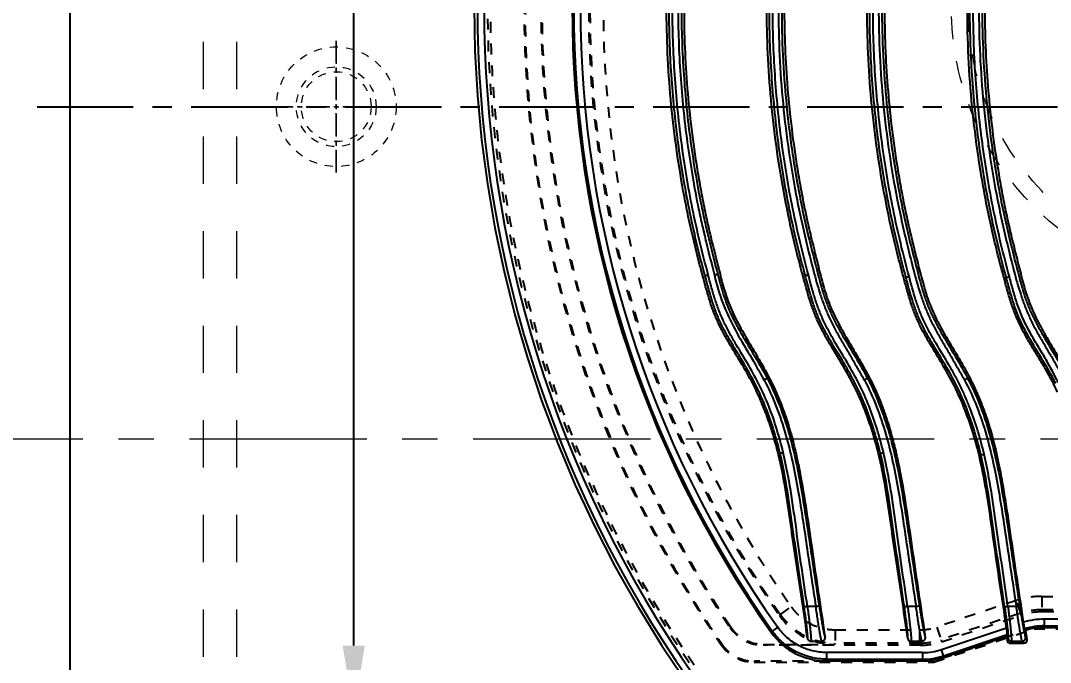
# Model space of a CAD drawing. Header units: millimetres. Extents: x 547 to 3706, y -10485 to 2068.
# Drawn here: x 1240.7 to 1395.6, y -932.4 to -835.9 of the extents above; entities that cross this region are included whole.
import ezdxf
from ezdxf.enums import TextEntityAlignment as Align

# ---------------------------------------------------------------- set-up
doc = ezdxf.new("R2010")
doc.units = ezdxf.units.MM
doc.header["$LTSCALE"] = 16.335
doc.header["$PDMODE"] = 3
doc.header["$PDSIZE"] = 0.3125
doc.linetypes.add('CENTER', pattern=[0.6, 0.375, -0.075, 0.075, -0.075])
doc.linetypes.add('HIDDEN', pattern=[0.2, 0.1, -0.1])
doc.layers.get('0').update_dxf_attribs({"linetype": 'CONTINUOUS'})
doc.layers.get('Defpoints').update_dxf_attribs({"linetype": 'CONTINUOUS'})
doc.layers.add('DEFAULT_2', color=8, linetype='HIDDEN')
for name, color, linetype, lineweight in [('moldbase', 7, 'CONTINUOUS', 20), ('screw', 33, 'CONTINUOUS', 13), ('sp', 193, 'CONTINUOUS', 9)]:
    doc.layers.add(name, color=color, linetype=linetype, lineweight=lineweight)
doc.styles.get("Standard").update_dxf_attribs({"font": 'txt', "width": 0.8})
doc.styles.add('TXT', font='txt.shx', dxfattribs={"bigfont": 'gbcbig.shx'})
doc.dimstyles.new('11', dxfattribs={"dimtxt": 10, "dimasz": 10, "dimexe": 0, "dimexo": 0, "dimgap": 0, "dimtad": 0, "dimzin": 0, "dimdsep": 46, "dimtxsty": 'Standard', "dimcen": 0, "dimclrd": 4, "dimclre": 4, "dimclrt": 6, "dimazin": 0, "dimtfac": 1, "dimtofl": 0, "dimtmove": 0, "dimatfit": 3, "dimfxl": 0, "dimtolj": 1, "dimtzin": 0, "dimarcsym": 0})

# ---------------------------------------------------------------- blocks, each defined once
blk = doc.blocks.new('*D507')
at = {"color": 4, "lineweight": -2}
for p, q in [((1362.53, -727.83), (1290.82, -727.83)), ((1290.82, -737.83), (1290.82, -780.79)), ((1290.82, -929.88), (1290.82, -816.79)), ((1357.77, -939.88), (1290.82, -939.88))]:
    blk.add_line(p, q, dxfattribs=at)
at = {"color": 4}
for points in [[(1289.15, -737.83), (1292.49, -737.83), (1290.82, -727.83)], [(1289.15, -929.88), (1292.49, -929.88), (1290.82, -939.88)]]:
    blk.add_solid(points, dxfattribs=at)
at = {"layer": 'Defpoints', "color": 0}
for p in [(1362.53, -727.83), (1290.82, -939.88), (1357.77, -939.88)]:
    blk.add_point(p, dxfattribs=at)
at = {"color": 6, "insert": (1290.82, -798.79), "char_height": 10, "attachment_point": 5, "rotation": 90}
blk.add_mtext('\\A1;212.06', dxfattribs=at)
blk = doc.blocks.new('115')
at = {"layer": 'moldbase', "color": 1, "linetype": 'CENTER', "ltscale": 0.55978}
for p, q in [((1288.19, 141.24), (1288.19, 161.04)), ((1288.19, 141.24), (1288.19, 161.04)), ((1288.19, 161.04), (1288.19, 141.24)), ((1278.29, 151.14), (1298.09, 151.14)), ((1298.09, 151.14), (1278.29, 151.14)), ((1298.09, 151.14), (1278.29, 151.14))]:
    blk.add_line(p, q, dxfattribs=at)
at = {"layer": 'moldbase', "color": 8, "linetype": 'HIDDEN', "ltscale": 0.746373}
for radius in [9, 9, 9, 6, 6, 6, 5.25, 5.25, 5.25]:
    blk.add_circle((1288.19, 151.14), radius, dxfattribs=at)
blk = doc.blocks.new('sp_80_th', base_point=(1583.19, -1098.86))
at = {"layer": 'sp', "color": 1, "linetype": 'CENTER', "ltscale": 2.643404}
for p, q in [((1583.19, -1145.61), (1583.19, -1052.11)), ((1536.44, -1098.86), (1629.94, -1098.86))]:
    blk.add_line(p, q, dxfattribs=at)
at = {"layer": 'sp', "linetype": 'HIDDEN', "ltscale": 2.073258}
for radius in [42.5, 40]:
    blk.add_circle((1583.19, -1098.86), radius, dxfattribs=at)
at = {"layer": 'sp', "color": 6, "style": 'TXT'}
blk.add_text('SP%%c80', height=10, dxfattribs=at).set_placement((1583.19, -1114.86), align=Align.MIDDLE)
blk = doc.blocks.new('screw_m14_g')
at = {"layer": 'screw', "color": 1, "linetype": 'CENTER', "ltscale": 0.435384}
for p, q in [((0, -7.7), (0, 7.7)), ((-7.7, 0), (7.7, 0))]:
    blk.add_line(p, q, dxfattribs=at)
at = {"layer": 'screw', "linetype": 'HIDDEN', "ltscale": 0.435384}
blk.add_circle((0, 0), 6, dxfattribs=at)
at = {"layer": 'screw', "color": 92, "linetype": 'HIDDEN', "ltscale": 0.435384}
blk.add_arc((0, 0), 7, 270, 180, dxfattribs=at)
at = {"layer": 'screw', "color": 6, "style": 'TXT'}
blk.add_text('M14', height=2.8, dxfattribs=at).set_placement((-2.38, -3.5))
blk = doc.blocks.new('11')
at = {"layer": 'screw'}
blk.add_blockref('screw_m14_g', (1583.19, -1098.86), dxfattribs=at)
at = {"layer": 'sp'}
blk.add_blockref('sp_80_th', (1583.19, -1098.86), dxfattribs=at)

msp = doc.modelspace()

# ---------------------------------------------------------------- linework, layer by layer
msp.add_line((1248.194, -968.857), (1248.194, -728.857))
at = {"color": 1, "linetype": 'CENTER', "ltscale": 2.363514}
msp.add_line((1243.194, -848.857), (1883.194, -848.857), dxfattribs=at)
at = {"color": 7, "linetype": 'Continuous'}
for p, q in [((1349.523, -887.523), (1349.253, -887.684)), ((1364.729, -887.744), (1364.459, -887.904)), ((1379.804, -887.744), (1379.534, -887.903)), ((1360.308, -924.001), (1359.048, -924.001)), ((1375.383, -924.001), (1374.123, -924.001)), ((1390.458, -924.001), (1389.198, -924.001)), ((1394.688, -926.917), (1394.688, -925.914)), ((1399.72, -925.914), (1394.688, -925.914)), ((1354.58, -927.126), (1353.761, -927.706)), ((1379.218, -930.475), (1388.994, -927.216)), ((1391.663, -927.383), (1391.519, -926.42)), ((1391.881, -927.559), (1391.696, -927.374)), ((1394.711, -927.152), (1394.688, -926.917)), ((1394.688, -926.917), (1399.695, -926.917)), ((1394.711, -927.152), (1399.578, -927.152)), ((1353.644, -927.947), (1353.761, -927.706)), ((1379.535, -931.427), (1389.112, -928.235)), ((1388.997, -928.521), (1379.573, -931.662)), ((1389.137, -928.174), (1388.997, -928.521)), ((1388.997, -928.521), (1389.084, -929.11)), ((1389.084, -929.11), (1389.231, -928.804)), ((1389.137, -928.174), (1389.231, -928.804)), ((1391.853, -928.657), (1392.09, -928.962)), ((1359.577, -929.234), (1361.207, -929.234)), ((1374.652, -929.234), (1376.282, -929.234)), ((1379.535, -931.427), (1379.218, -930.475)), ((1389.727, -929.234), (1389.58, -929.538)), ((1389.58, -929.538), (1391.594, -929.538)), ((1389.727, -929.234), (1391.357, -929.234)), ((1391.594, -929.538), (1391.357, -929.234)), ((1361.952, -931.942), (1361.831, -932.177)), ((1361.831, -932.177), (1376.399, -932.177)), ((1361.952, -931.942), (1361.952, -930.939)), ((1376.361, -930.939), (1361.952, -930.939)), ((1361.952, -931.942), (1376.361, -931.942)), ((1376.361, -930.939), (1376.361, -931.942)), ((1376.361, -931.942), (1376.399, -932.177)), ((1379.573, -931.662), (1379.535, -931.427))]:
    msp.add_line(p, q, dxfattribs=at)
for centre, radius, start, end in [((1486.315, -833.857), 177.386, 144.99861, 215.00139), ((1486.315, -833.857), 176.894, 145.08661, 214.91339), ((1486.315, -833.857), 175.89, 145.08661, 214.91339), ((1486.315, -833.857), 162.648, 144.65576, 215.34424), ((1486.315, -833.857), 162.413, 144.70131, 215.29869), ((1486.315, -833.857), 161.41, 144.70131, 215.29869), ((1394.681, -936.911), 10.997, 89.96702, 106.74173), ((1394.682, -936.913), 9.995, 89.96456, 107.38161), ((1394.718, -937.239), 10.087, 90.04162, 106.33527), ((1361.83, -922.142), 10.035, 215.34016, 270.00408), ((1389.58, -929.037), 0.502, 188.38546, 270.00042), ((1391.355, -928.73), 0.503, 270.1398, 8.11551), ((1376.359, -921.892), 9.047, 270.01594, 288.41901), ((1376.35, -921.839), 10.103, 270.06175, 288.37319)]:
    msp.add_arc(centre, radius, start, end, dxfattribs=at)
for centre, major_axis, ratio, start_param, end_param in [((-156.279, -1158.258), (1552.484, -200.137), 0.999342, 0.2753993, 0.2763061), ((1376.395, -922.113), (-1.612, 9.934), 0.9985935, 2.9809398, 3.3022455)]:
    msp.add_ellipse(centre, major_axis=major_axis, ratio=ratio, start_param=start_param, end_param=end_param, dxfattribs=at)
for points, knots in [([(1349.253, -887.684), (1348.658, -886.689), (1347.735, -885.215), (1346.57, -883.208), (1345.76, -881.668), (1345.054, -880.076), (1344.475, -878.434), (1343.973, -876.768), (1343.36, -874.531), (1342.605, -871.732), (1341.781, -868.352), (1341.037, -864.953), (1340.152, -860.4), (1339.235, -854.673), (1338.449, -847.758), (1337.976, -840.814), (1337.871, -836.175), (1337.871, -833.856)], [0, 0, 0, 0, 0.0625003, 0.0937516, 0.1250165, 0.1562633, 0.187522, 0.2187794, 0.2500289, 0.3125289, 0.3750289, 0.4375288, 0.5000289, 0.6250215, 0.750014, 0.875007, 1, 1, 1, 1]), ([(1343.637, -874.223), (1343.197, -872.588), (1342.353, -869.302), (1341.26, -864.322), (1340.339, -859.296), (1339.331, -852.559), (1338.484, -844.08), (1338.258, -837.266), (1338.258, -833.857)], [0, 0, 0, 0, 0.1243492, 0.2492374, 0.3744391, 0.4995992, 0.7495801, 1, 1, 1, 1]), ([(1344.123, -874.122), (1343.685, -872.491), (1342.843, -869.212), (1341.754, -864.245), (1340.836, -859.232), (1339.831, -852.512), (1338.987, -844.054), (1338.761, -837.257), (1338.761, -833.857)], [0, 0, 0, 0, 0.1243745, 0.249238, 0.3744421, 0.4996086, 0.7495874, 1, 1, 1, 1]), ([(1339.6, -833.857), (1339.6, -837.268), (1339.773, -842.381), (1340.352, -849.164), (1340.956, -854.222), (1341.726, -859.258), (1342.505, -863.433), (1343.224, -866.759), (1344.014, -870.078), (1344.657, -872.556), (1345.081, -874.21)], [0, 0, 0, 0, 0.2505616, 0.3753544, 0.5000058, 0.6246556, 0.7494452, 0.8119514, 0.8745667, 1, 1, 1, 1]), ([(1340.101, -833.857), (1340.101, -837.254), (1340.272, -842.346), (1340.849, -849.102), (1341.452, -854.14), (1342.219, -859.154), (1342.996, -863.312), (1343.712, -866.624), (1344.5, -869.933), (1345.142, -872.405), (1345.566, -874.056)], [0, 0, 0, 0, 0.2504952, 0.3752599, 0.4998847, 0.6244891, 0.7492115, 0.8116758, 0.8743064, 1, 1, 1, 1]), ([(1340.487, -833.857), (1340.487, -837.943), (1340.737, -844.076), (1341.564, -852.209), (1342.295, -857.267), (1342.988, -861.295), (1343.573, -864.304), (1344.234, -867.298), (1344.957, -870.277), (1345.591, -872.752), (1346.09, -874.735), (1346.489, -876.216), (1346.946, -877.68), (1347.5, -879.109), (1348.145, -880.501), (1349.091, -882.316), (1350.382, -884.522), (1351.962, -887.15), (1353.449, -889.832), (1354.746, -892.614), (1355.822, -895.488), (1356.711, -898.424), (1357.44, -901.403), (1358.241, -905.412), (1359.038, -910.46), (1359.904, -916.529), (1360.793, -922.595), (1361.403, -926.636), (1361.703, -928.657)], [0, 0, 0, 0, 0.1249618, 0.1874555, 0.2499491, 0.2811974, 0.3124466, 0.343698, 0.3749341, 0.4061868, 0.4218385, 0.4374819, 0.4530949, 0.4686975, 0.4843278, 0.499984, 0.5312571, 0.5624959, 0.5937537, 0.6250014, 0.6562639, 0.6875192, 0.7187701, 0.7500203, 0.8125148, 0.8750099, 0.9375049, 1, 1, 1, 1]), ([(1364.459, -887.904), (1363.864, -886.902), (1362.937, -885.421), (1361.759, -883.41), (1360.933, -881.869), (1360.209, -880.277), (1359.614, -878.632), (1359.102, -876.96), (1358.481, -874.714), (1357.725, -871.902), (1356.614, -867.376), (1355.433, -861.671), (1354.323, -854.768), (1353.529, -847.822), (1353.052, -840.847), (1352.946, -836.186), (1352.946, -833.857)], [0, 0, 0, 0, 0.0625005, 0.0937516, 0.1250178, 0.1562644, 0.1875228, 0.2187823, 0.250032, 0.3125326, 0.375033, 0.5000254, 0.6250189, 0.7500123, 0.8750062, 1, 1, 1, 1]), ([(1358.712, -874.223), (1358.272, -872.589), (1357.428, -869.302), (1356.336, -864.322), (1355.414, -859.297), (1354.406, -852.56), (1353.559, -844.08), (1353.333, -837.266), (1353.333, -833.857)], [0, 0, 0, 0, 0.1243491, 0.2492374, 0.374439, 0.4995992, 0.7495801, 1, 1, 1, 1]), ([(1359.198, -874.122), (1358.76, -872.491), (1357.918, -869.212), (1356.829, -864.245), (1355.911, -859.232), (1354.906, -852.512), (1354.062, -844.054), (1353.836, -837.257), (1353.836, -833.857)], [0, 0, 0, 0, 0.1243745, 0.249238, 0.3744421, 0.4996086, 0.7495874, 1, 1, 1, 1]), ([(1354.673, -833.857), (1354.689, -836.291), (1354.792, -841.159), (1355.327, -848.443), (1356.208, -855.69), (1357.221, -861.689), (1358.231, -866.447), (1358.922, -869.407), (1359.503, -871.767), (1360.098, -874.123), (1360.755, -876.466), (1361.557, -878.761), (1362.249, -880.449), (1363.054, -882.085), (1363.952, -883.671), (1364.885, -885.236), (1365.799, -886.813), (1366.7, -888.395), (1367.305, -889.448), (1367.61, -889.973)], [0, 0, 0, 0, 0.1251138, 0.2502095, 0.3752769, 0.5003002, 0.562799, 0.6252827, 0.6565186, 0.6877496, 0.7502137, 0.7814822, 0.8127195, 0.8439138, 0.8751299, 0.9063756, 0.9376006, 0.968803, 1, 1, 1, 1]), ([(1355.176, -833.857), (1355.176, -836.286), (1355.292, -841.135), (1355.734, -847.177), (1356.262, -851.982), (1356.743, -855.573), (1357.307, -859.151), (1357.957, -862.718), (1358.697, -866.273), (1359.551, -869.814), (1360.305, -872.758), (1360.91, -875.106), (1361.398, -876.839), (1361.972, -878.533), (1362.673, -880.175), (1363.494, -881.77), (1364.687, -883.876), (1366.278, -886.481), (1367.502, -888.603), (1368.072, -889.69)], [0, 0, 0, 0, 0.1254682, 0.2504034, 0.3127738, 0.3751191, 0.4374691, 0.4998603, 0.5623391, 0.6250287, 0.6879619, 0.7192674, 0.7502698, 0.7809544, 0.8115515, 0.8423853, 0.8735549, 0.9365702, 1, 1, 1, 1]), ([(1355.562, -833.857), (1355.562, -837.943), (1355.812, -844.076), (1356.639, -852.209), (1357.37, -857.267), (1358.063, -861.295), (1358.648, -864.304), (1359.309, -867.298), (1360.032, -870.277), (1360.666, -872.752), (1361.165, -874.735), (1361.564, -876.216), (1362.021, -877.68), (1362.575, -879.109), (1363.22, -880.501), (1364.166, -882.316), (1365.457, -884.522), (1367.037, -887.15), (1368.524, -889.832), (1369.821, -892.614), (1370.897, -895.488), (1371.786, -898.424), (1372.515, -901.403), (1373.316, -905.412), (1374.113, -910.46), (1374.979, -916.529), (1375.868, -922.595), (1376.478, -926.636), (1376.778, -928.657)], [0, 0, 0, 0, 0.1249618, 0.1874555, 0.2499491, 0.2811974, 0.3124466, 0.343698, 0.3749341, 0.4061868, 0.4218385, 0.4374819, 0.4530949, 0.4686975, 0.4843278, 0.499984, 0.5312571, 0.5624959, 0.5937537, 0.6250014, 0.6562639, 0.6875192, 0.7187701, 0.7500203, 0.8125148, 0.8750099, 0.9375049, 1, 1, 1, 1]), ([(1379.534, -887.903), (1378.939, -886.902), (1378.012, -885.421), (1376.834, -883.41), (1376.008, -881.869), (1375.284, -880.276), (1374.689, -878.631), (1374.177, -876.96), (1373.556, -874.714), (1372.8, -871.902), (1371.689, -867.376), (1370.508, -861.671), (1369.398, -854.768), (1368.604, -847.822), (1368.127, -840.847), (1368.021, -836.186), (1368.021, -833.857)], [0, 0, 0, 0, 0.0625005, 0.0937517, 0.1250176, 0.1562641, 0.187523, 0.2187818, 0.2500318, 0.3125324, 0.3750328, 0.5000253, 0.6250189, 0.7500123, 0.8750061, 1, 1, 1, 1]), ([(1373.851, -874.46), (1373.407, -872.816), (1372.553, -869.512), (1371.447, -864.504), (1370.515, -859.449), (1369.494, -852.672), (1368.637, -844.141), (1368.408, -837.286), (1368.408, -833.857)], [0, 0, 0, 0, 0.1243152, 0.2491966, 0.3744101, 0.4995819, 0.7495684, 1, 1, 1, 1]), ([(1374.336, -874.358), (1373.893, -872.718), (1373.041, -869.422), (1371.939, -864.426), (1371.01, -859.384), (1369.993, -852.624), (1369.138, -844.115), (1368.91, -837.278), (1368.91, -833.857)], [0, 0, 0, 0, 0.1243485, 0.2492061, 0.3744192, 0.4995945, 0.7495768, 1, 1, 1, 1]), ([(1369.748, -833.857), (1369.764, -836.291), (1369.867, -841.159), (1370.402, -848.443), (1371.283, -855.69), (1372.296, -861.689), (1373.306, -866.447), (1373.997, -869.406), (1374.578, -871.767), (1375.173, -874.123), (1375.829, -876.465), (1376.632, -878.761), (1377.323, -880.449), (1378.129, -882.084), (1379.027, -883.67), (1379.959, -885.236), (1380.874, -886.812), (1381.775, -888.395), (1382.379, -889.448), (1382.685, -889.972)], [0, 0, 0, 0, 0.1251138, 0.2502095, 0.3752769, 0.5003002, 0.562799, 0.6252827, 0.6565186, 0.6877495, 0.7502137, 0.7814822, 0.8127195, 0.8439138, 0.8751299, 0.9063756, 0.9376006, 0.968803, 1, 1, 1, 1]), ([(1370.251, -833.857), (1370.251, -836.286), (1370.367, -841.135), (1370.809, -847.177), (1371.337, -851.982), (1371.818, -855.572), (1372.382, -859.151), (1373.032, -862.717), (1373.772, -866.273), (1374.626, -869.814), (1375.38, -872.757), (1375.985, -875.105), (1376.473, -876.839), (1377.047, -878.532), (1377.748, -880.174), (1378.568, -881.77), (1379.762, -883.876), (1381.353, -886.48), (1382.577, -888.602), (1383.147, -889.69)], [0, 0, 0, 0, 0.1254673, 0.2504017, 0.3127717, 0.3751167, 0.4374664, 0.4998573, 0.5623358, 0.6250251, 0.6879581, 0.7192636, 0.750266, 0.7809508, 0.8115481, 0.8423823, 0.8735524, 0.9365688, 1, 1, 1, 1]), ([(1370.637, -833.857), (1370.637, -837.847), (1370.875, -843.837), (1371.665, -851.78), (1372.359, -856.722), (1373.026, -860.658), (1373.58, -863.6), (1374.205, -866.528), (1374.897, -869.44), (1375.514, -871.857), (1376.004, -873.792), (1376.376, -875.243), (1376.786, -876.683), (1377.266, -878.101), (1377.829, -879.49), (1378.671, -881.301), (1379.896, -883.479), (1381.457, -886.032), (1382.958, -888.624), (1384.311, -891.297), (1385.468, -894.062), (1386.741, -897.847), (1387.686, -901.732), (1388.411, -905.657), (1389.056, -909.596), (1389.772, -914.534), (1390.623, -920.46), (1391.218, -924.406), (1391.514, -926.38)], [0, 0, 0, 0, 0.124968, 0.1874641, 0.2499603, 0.2812099, 0.3124596, 0.3437102, 0.3749581, 0.4062039, 0.421837, 0.4374723, 0.4530959, 0.4687178, 0.4843554, 0.4999986, 0.5312481, 0.562506, 0.5937543, 0.6250103, 0.6562629, 0.6875202, 0.7500056, 0.7812569, 0.8125062, 0.875004, 0.9375019, 1, 1, 1, 1]), ([(1396.68, -891.767), (1396.148, -890.63), (1395.251, -888.968), (1393.954, -886.817), (1392.965, -885.213), (1392.006, -883.589), (1391.123, -881.922), (1390.338, -880.207), (1389.688, -878.436), (1389.152, -876.629), (1388.502, -874.201), (1387.686, -871.168), (1386.807, -867.502), (1386.031, -863.815), (1385.341, -860.109), (1384.543, -855.148), (1383.774, -848.912), (1383.219, -841.394), (1383.096, -836.368), (1383.096, -833.856)], [0, 0, 0, 0, 0.0624986, 0.0937536, 0.1249944, 0.1562522, 0.1875488, 0.2188156, 0.2500377, 0.2812926, 0.3125796, 0.3750781, 0.4375613, 0.5000635, 0.5625572, 0.6250526, 0.7500351, 0.8750174, 1, 1, 1, 1]), ([(1388.938, -874.503), (1388.493, -872.858), (1387.637, -869.55), (1386.528, -864.537), (1385.594, -859.477), (1384.572, -852.692), (1383.712, -844.153), (1383.483, -837.29), (1383.483, -833.857)], [0, 0, 0, 0, 0.1243122, 0.2491916, 0.3744048, 0.4995772, 0.7495661, 1, 1, 1, 1]), ([(1389.424, -874.401), (1388.98, -872.76), (1388.127, -869.46), (1387.022, -864.459), (1386.091, -859.412), (1385.072, -852.645), (1384.215, -844.126), (1383.986, -837.281), (1383.986, -833.857)], [0, 0, 0, 0, 0.124347, 0.2492027, 0.3744151, 0.4995904, 0.7495746, 1, 1, 1, 1]), ([(1384.823, -833.857), (1384.838, -836.291), (1384.942, -841.161), (1385.476, -848.448), (1386.36, -855.698), (1387.374, -861.699), (1388.384, -866.458), (1389.075, -869.419), (1389.656, -871.78), (1390.251, -874.137), (1390.908, -876.481), (1391.713, -878.776), (1392.406, -880.464), (1393.213, -882.1), (1394.112, -883.686), (1395.045, -885.252), (1395.96, -886.829), (1396.86, -888.412), (1397.464, -889.466), (1397.769, -889.991)], [0, 0, 0, 0, 0.1251138, 0.2502097, 0.3752769, 0.5003004, 0.5627991, 0.6252826, 0.6565186, 0.6877499, 0.750214, 0.7814822, 0.8127194, 0.8439142, 0.8751307, 0.906376, 0.9376006, 0.968803, 1, 1, 1, 1]), ([(1385.326, -833.857), (1385.326, -836.285), (1385.442, -841.133), (1385.884, -847.174), (1386.411, -851.978), (1386.892, -855.568), (1387.456, -859.146), (1388.106, -862.712), (1388.846, -866.267), (1389.699, -869.808), (1390.453, -872.752), (1391.059, -875.1), (1391.547, -876.834), (1392.121, -878.529), (1392.822, -880.173), (1393.644, -881.771), (1394.84, -883.881), (1396.434, -886.491), (1397.661, -888.618), (1398.231, -889.709)], [0, 0, 0, 0, 0.1253844, 0.2502455, 0.3125823, 0.3748962, 0.4372171, 0.4995812, 0.5620353, 0.6247022, 0.6876126, 0.7189082, 0.7499067, 0.7805994, 0.8112208, 0.8420956, 0.8733177, 0.9364485, 1, 1, 1, 1]), ([(1385.712, -833.857), (1385.712, -837.827), (1385.948, -843.787), (1386.73, -851.693), (1387.417, -856.611), (1388.078, -860.527), (1388.626, -863.455), (1389.244, -866.37), (1389.929, -869.269), (1390.545, -871.673), (1391.03, -873.6), (1391.396, -875.044), (1391.798, -876.478), (1392.266, -877.894), (1392.813, -879.281), (1393.635, -881.091), (1394.843, -883.263), (1396.395, -885.805), (1397.896, -888.38), (1399.261, -891.03), (1400.434, -893.772), (1401.724, -897.531), (1402.688, -901.391), (1403.423, -905.294), (1404.072, -909.213), (1404.789, -914.125), (1405.634, -920.022), (1406.225, -923.95), (1406.519, -925.914)], [0, 0, 0, 0, 0.1249684, 0.1874647, 0.249961, 0.2812107, 0.3124603, 0.343711, 0.374959, 0.4062058, 0.4218372, 0.4374701, 0.4530937, 0.4687189, 0.4843583, 0.4999995, 0.531246, 0.5625068, 0.5937541, 0.6250107, 0.656262, 0.6875201, 0.7500049, 0.7812565, 0.8125059, 0.8750038, 0.9375019, 1, 1, 1, 1]), ([(1343.637, -874.224), (1343.641, -874.227), (1343.657, -874.225), (1343.684, -874.224), (1343.73, -874.215), (1343.817, -874.198), (1343.948, -874.167), (1344.058, -874.139), (1344.115, -874.124)], [0, 0, 0, 0, 0.0262415, 0.0864546, 0.1799357, 0.3053524, 0.634842, 1, 1, 1, 1]), ([(1349.523, -887.524), (1348.896, -886.47), (1347.923, -884.905), (1346.702, -882.771), (1345.865, -881.129), (1345.163, -879.434), (1344.408, -877.133), (1343.95, -875.384), (1343.637, -874.223)], [0, 0, 0, 0, 0.2514269, 0.3778176, 0.5038751, 0.6292565, 0.7535539, 1, 1, 1, 1]), ([(1355.399, -900.846), (1355.113, -899.668), (1354.481, -897.323), (1353.292, -893.878), (1351.798, -890.55), (1350.009, -887.372), (1348.412, -884.789), (1347.214, -882.672), (1346.387, -881.046), (1345.664, -879.37), (1345.081, -877.641), (1344.568, -875.891), (1344.258, -874.715), (1344.115, -874.124)], [0, 0, 0, 0, 0.1248033, 0.2496808, 0.3746224, 0.4996286, 0.6246869, 0.687227, 0.7497884, 0.812335, 0.8748748, 0.9374483, 1, 1, 1, 1]), ([(1345.566, -874.056), (1345.564, -874.061), (1345.549, -874.067), (1345.523, -874.08), (1345.475, -874.096), (1345.384, -874.126), (1345.247, -874.165), (1345.132, -874.196), (1345.072, -874.212)], [0, 0, 0, 0, 0.0245153, 0.0832975, 0.1798268, 0.3101352, 0.6423379, 1, 1, 1, 1]), ([(1345.072, -874.213), (1345.396, -875.636), (1346.233, -878.446), (1348.109, -882.418), (1350.391, -886.156), (1351.814, -888.704), (1352.535, -889.973)], [0, 0, 0, 0, 0.2500596, 0.5000809, 0.7500833, 1, 1, 1, 1]), ([(1345.566, -874.056), (1345.746, -874.758), (1346.115, -876.149), (1346.763, -878.201), (1347.591, -880.181), (1348.589, -882.091), (1349.681, -883.973), (1351.194, -886.484), (1352.313, -888.386), (1352.997, -889.69)], [0, 0, 0, 0, 0.1248867, 0.2481863, 0.370753, 0.4944405, 0.6196801, 0.7459799, 1, 1, 1, 1]), ([(1358.712, -874.224), (1358.716, -874.227), (1358.732, -874.225), (1358.759, -874.224), (1358.805, -874.215), (1358.892, -874.198), (1359.023, -874.167), (1359.133, -874.139), (1359.19, -874.124)], [0, 0, 0, 0, 0.0262415, 0.0864546, 0.1799357, 0.3053524, 0.634842, 1, 1, 1, 1]), ([(1364.729, -887.744), (1364.094, -886.671), (1363.104, -885.079), (1361.855, -882.914), (1360.994, -881.246), (1360.27, -879.525), (1359.497, -877.185), (1359.03, -875.404), (1358.712, -874.223)], [0, 0, 0, 0, 0.2512359, 0.3776346, 0.5037356, 0.6291755, 0.7535269, 1, 1, 1, 1]), ([(1370.474, -900.846), (1370.188, -899.668), (1369.556, -897.323), (1368.367, -893.878), (1366.873, -890.55), (1365.084, -887.372), (1363.487, -884.789), (1362.289, -882.672), (1361.462, -881.046), (1360.739, -879.37), (1360.156, -877.641), (1359.643, -875.891), (1359.333, -874.715), (1359.19, -874.124)], [0, 0, 0, 0, 0.1248033, 0.2496808, 0.3746224, 0.4996286, 0.6246869, 0.687227, 0.7497884, 0.812335, 0.8748748, 0.9374483, 1, 1, 1, 1]), ([(1373.851, -874.461), (1373.854, -874.464), (1373.871, -874.461), (1373.899, -874.46), (1373.946, -874.451), (1374.034, -874.434), (1374.167, -874.402), (1374.278, -874.374), (1374.336, -874.358)], [0, 0, 0, 0, 0.0262618, 0.086635, 0.1805163, 0.306672, 0.6370848, 1, 1, 1, 1]), ([(1379.803, -887.744), (1379.18, -886.69), (1378.209, -885.126), (1376.977, -883.001), (1376.124, -881.364), (1375.402, -879.675), (1374.627, -877.375), (1374.165, -875.622), (1373.851, -874.46)], [0, 0, 0, 0, 0.2509295, 0.3771745, 0.503202, 0.6287443, 0.753253, 1, 1, 1, 1]), ([(1385.624, -901.102), (1385.346, -899.935), (1384.724, -897.617), (1383.748, -894.775), (1382.834, -892.546), (1382.079, -890.891), (1381.237, -889.263), (1380.014, -887.122), (1378.711, -885.021), (1377.468, -882.887), (1376.615, -881.259), (1375.891, -879.582), (1375.114, -877.285), (1374.652, -875.528), (1374.336, -874.358)], [0, 0, 0, 0, 0.1232597, 0.2466501, 0.3086148, 0.3708993, 0.4336735, 0.4969826, 0.6244029, 0.6878771, 0.7508377, 0.8132578, 0.8754572, 1, 1, 1, 1]), ([(1388.938, -874.504), (1388.941, -874.507), (1388.958, -874.505), (1388.986, -874.503), (1389.032, -874.495), (1389.121, -874.477), (1389.253, -874.446), (1389.364, -874.417), (1389.422, -874.402)], [0, 0, 0, 0, 0.0262901, 0.0867116, 0.1806149, 0.3067189, 0.6370037, 1, 1, 1, 1]), ([(1396.398, -890.492), (1396.07, -889.842), (1395.365, -888.556), (1394.231, -886.658), (1393.068, -884.753), (1391.941, -882.816), (1390.931, -880.817), (1390.137, -878.738), (1389.504, -876.623), (1389.128, -875.208), (1388.938, -874.503)], [0, 0, 0, 0, 0.1231089, 0.2479458, 0.3740309, 0.5005806, 0.6268496, 0.7522986, 0.8764776, 1, 1, 1, 1]), ([(1396.777, -890.343), (1396.446, -889.687), (1395.772, -888.381), (1394.691, -886.46), (1393.536, -884.582), (1392.425, -882.676), (1391.437, -880.701), (1390.617, -878.65), (1389.987, -876.534), (1389.614, -875.112), (1389.422, -874.402)], [0, 0, 0, 0, 0.1249241, 0.2498308, 0.3747612, 0.4998255, 0.6249749, 0.7499067, 0.874889, 1, 1, 1, 1]), ([(1359.08, -928.805), (1358.82, -927.05), (1358.299, -923.54), (1357.646, -919.152), (1357.121, -915.643), (1356.726, -913.011), (1356.344, -910.377), (1355.838, -906.865), (1355.233, -903.365), (1354.405, -899.913), (1353.656, -897.357), (1352.78, -894.841), (1351.767, -892.378), (1350.588, -889.989), (1349.709, -888.446), (1349.253, -887.684)], [0, 0, 0, 0, 0.1249874, 0.2499748, 0.3124684, 0.3749619, 0.4374565, 0.4999508, 0.6249403, 0.6874409, 0.7499506, 0.8124723, 0.8749833, 0.9374871, 1, 1, 1, 1]), ([(1354.924, -900.914), (1354.639, -899.743), (1354.002, -897.42), (1352.804, -894.011), (1351.585, -891.251), (1350.451, -889.106), (1349.837, -888.051), (1349.523, -887.524)], [0, 0, 0, 0, 0.2493419, 0.4980792, 0.7473548, 0.8729943, 1, 1, 1, 1]), ([(1374.155, -928.805), (1373.896, -927.06), (1373.378, -923.571), (1372.73, -919.21), (1372.207, -915.722), (1371.815, -913.105), (1371.435, -910.487), (1370.933, -906.996), (1370.337, -903.517), (1369.524, -900.083), (1368.788, -897.54), (1367.928, -895.036), (1366.601, -891.765), (1365.36, -889.419), (1364.459, -887.904)], [0, 0, 0, 0, 0.1249943, 0.2499886, 0.3124857, 0.3749827, 0.4374805, 0.4999781, 0.6249749, 0.6874787, 0.7499917, 0.812515, 0.8750287, 1, 1, 1, 1]), ([(1369.999, -900.914), (1369.719, -899.764), (1369.094, -897.481), (1367.924, -894.128), (1366.735, -891.413), (1365.634, -889.301), (1365.035, -888.263), (1364.729, -887.744)], [0, 0, 0, 0, 0.2494399, 0.4982688, 0.7475715, 0.873134, 1, 1, 1, 1]), ([(1388.994, -927.216), (1388.745, -925.539), (1388.236, -922.185), (1387.477, -917.154), (1386.786, -912.114), (1386.053, -907.077), (1385.111, -902.073), (1383.81, -897.142), (1381.977, -892.38), (1380.401, -889.363), (1379.534, -887.903)], [0, 0, 0, 0, 0.1249497, 0.2498955, 0.3748304, 0.4997765, 0.6248426, 0.7498601, 0.8749369, 1, 1, 1, 1]), ([(1385.135, -901.171), (1384.857, -900.003), (1384.234, -897.683), (1383.054, -894.271), (1381.61, -890.93), (1380.426, -888.801), (1379.803, -887.744)], [0, 0, 0, 0, 0.2482651, 0.4966194, 0.7462564, 1, 1, 1, 1]), ([(1352.997, -889.69), (1352.997, -889.695), (1352.982, -889.708), (1352.958, -889.728), (1352.914, -889.758), (1352.829, -889.811), (1352.7, -889.884), (1352.591, -889.943), (1352.534, -889.972)], [0, 0, 0, 0, 0.0277626, 0.0903096, 0.1867576, 0.3153279, 0.6471583, 1, 1, 1, 1]), ([(1352.535, -889.973), (1353.22, -891.268), (1354.435, -893.942), (1356.291, -899.501), (1357.757, -906.679), (1358.986, -915.349), (1359.874, -921.118), (1360.308, -924.001)], [0, 0, 0, 0, 0.1253408, 0.2506106, 0.5007287, 0.7505503, 1, 1, 1, 1]), ([(1352.997, -889.69), (1354.368, -892.308), (1355.955, -896.487), (1357.366, -902.214), (1358.176, -906.547), (1358.856, -910.884), (1359.501, -915.216), (1360.147, -919.541), (1360.583, -922.422), (1360.805, -923.861)], [0, 0, 0, 0, 0.2518308, 0.3776265, 0.5026594, 0.6273083, 0.7517036, 0.8759054, 1, 1, 1, 1]), ([(1368.072, -889.69), (1368.072, -889.695), (1368.057, -889.708), (1368.033, -889.728), (1367.989, -889.758), (1367.904, -889.811), (1367.775, -889.884), (1367.666, -889.943), (1367.609, -889.972)], [0, 0, 0, 0, 0.0277626, 0.0903096, 0.1867576, 0.3153279, 0.6471583, 1, 1, 1, 1]), ([(1367.61, -889.973), (1368.295, -891.268), (1369.51, -893.942), (1371.366, -899.501), (1372.832, -906.679), (1374.061, -915.349), (1374.949, -921.118), (1375.383, -924.001)], [0, 0, 0, 0, 0.1253408, 0.2506106, 0.5007287, 0.7505503, 1, 1, 1, 1]), ([(1368.072, -889.69), (1369.443, -892.308), (1371.03, -896.487), (1372.441, -902.214), (1373.251, -906.547), (1373.931, -910.884), (1374.576, -915.216), (1375.222, -919.541), (1375.658, -922.422), (1375.88, -923.861)], [0, 0, 0, 0, 0.2518308, 0.3776265, 0.5026594, 0.6273083, 0.7517036, 0.8759054, 1, 1, 1, 1]), ([(1383.147, -889.69), (1383.147, -889.695), (1383.132, -889.707), (1383.108, -889.728), (1383.063, -889.757), (1382.979, -889.811), (1382.85, -889.884), (1382.741, -889.942), (1382.684, -889.972)], [0, 0, 0, 0, 0.0277625, 0.0903095, 0.1867574, 0.3153276, 0.647158, 1, 1, 1, 1]), ([(1382.685, -889.972), (1383.37, -891.267), (1384.584, -893.941), (1386.441, -899.501), (1387.907, -906.679), (1389.136, -915.349), (1390.024, -921.118), (1390.458, -924.001)], [0, 0, 0, 0, 0.1253409, 0.2506106, 0.5007287, 0.7505503, 1, 1, 1, 1]), ([(1383.147, -889.69), (1384.518, -892.308), (1386.105, -896.487), (1387.516, -902.214), (1388.326, -906.547), (1389.005, -910.884), (1389.651, -915.216), (1390.297, -919.541), (1390.733, -922.422), (1390.955, -923.861)], [0, 0, 0, 0, 0.2518315, 0.3776273, 0.50266, 0.6273088, 0.7517039, 0.8759055, 1, 1, 1, 1]), ([(1354.924, -900.914), (1354.926, -900.918), (1354.943, -900.92), (1354.971, -900.921), (1355.017, -900.918), (1355.104, -900.907), (1355.233, -900.883), (1355.342, -900.859), (1355.399, -900.845)], [0, 0, 0, 0, 0.0295117, 0.0908299, 0.1842838, 0.3087239, 0.635295, 1, 1, 1, 1]), ([(1358.551, -924.01), (1358.273, -922.077), (1357.714, -918.21), (1356.863, -912.41), (1356.077, -906.622), (1355.38, -902.793), (1354.924, -900.914)], [0, 0, 0, 0, 0.250494, 0.5013011, 0.751962, 1, 1, 1, 1]), ([(1359.048, -924.001), (1358.753, -922.073), (1358.169, -918.212), (1357.514, -913.375), (1356.984, -909.503), (1356.408, -905.634), (1355.846, -902.751), (1355.399, -900.846)], [0, 0, 0, 0, 0.2496356, 0.4995153, 0.6245569, 0.7496515, 1, 1, 1, 1]), ([(1369.999, -900.914), (1370.001, -900.918), (1370.018, -900.92), (1370.046, -900.921), (1370.092, -900.918), (1370.179, -900.907), (1370.308, -900.883), (1370.417, -900.859), (1370.474, -900.845)], [0, 0, 0, 0, 0.0295081, 0.0908236, 0.1842759, 0.3087156, 0.6352894, 1, 1, 1, 1]), ([(1373.626, -924.01), (1373.348, -922.077), (1372.789, -918.21), (1371.938, -912.41), (1371.152, -906.622), (1370.455, -902.793), (1369.999, -900.914)], [0, 0, 0, 0, 0.250494, 0.5013011, 0.751962, 1, 1, 1, 1]), ([(1374.123, -924.001), (1373.828, -922.073), (1373.244, -918.212), (1372.589, -913.375), (1372.059, -909.503), (1371.483, -905.634), (1370.921, -902.751), (1370.474, -900.846)], [0, 0, 0, 0, 0.2496356, 0.4995153, 0.6245569, 0.7496515, 1, 1, 1, 1]), ([(1385.135, -901.171), (1385.138, -901.175), (1385.155, -901.177), (1385.184, -901.178), (1385.232, -901.175), (1385.321, -901.164), (1385.454, -901.139), (1385.565, -901.115), (1385.624, -901.102)], [0, 0, 0, 0, 0.0295068, 0.0910323, 0.1851105, 0.3108047, 0.6390989, 1, 1, 1, 1]), ([(1388.701, -924.01), (1388.426, -922.099), (1387.873, -918.275), (1387.031, -912.542), (1386.256, -906.819), (1385.579, -903.031), (1385.135, -901.17)], [0, 0, 0, 0, 0.2504891, 0.501295, 0.7518251, 1, 1, 1, 1]), ([(1389.198, -924.001), (1388.923, -922.089), (1388.37, -918.263), (1387.528, -912.523), (1386.751, -906.781), (1386.07, -902.975), (1385.624, -901.102)], [0, 0, 0, 0, 0.2500244, 0.5003016, 0.7507581, 1, 1, 1, 1]), ([(1359.08, -928.805), (1359.086, -928.789), (1359.091, -928.741), (1359.094, -928.651), (1359.09, -928.521), (1359.076, -928.271), (1359.04, -927.868), (1358.979, -927.286), (1358.897, -926.586), (1358.757, -925.48), (1358.637, -924.61), (1358.55, -924.01)], [0, 0, 0, 0, 0.0107917, 0.0294793, 0.0562852, 0.0912923, 0.1848706, 0.3073402, 0.4548713, 0.6230272, 1, 1, 1, 1]), ([(1358.551, -924.009), (1358.553, -924.014), (1358.568, -924.022), (1358.619, -924.032), (1358.724, -924.033), (1358.875, -924.023), (1358.989, -924.01), (1359.048, -924.001)], [0, 0, 0, 0, 0.0316822, 0.0926597, 0.316261, 0.6442325, 1, 1, 1, 1]), ([(1359.048, -924.001), (1359.092, -924.339), (1359.177, -924.995), (1359.293, -925.945), (1359.394, -926.815), (1359.477, -927.581), (1359.538, -928.217), (1359.573, -928.656), (1359.587, -928.927), (1359.591, -929.069), (1359.588, -929.166), (1359.584, -929.217), (1359.577, -929.234)], [0, 0, 0, 0, 0.1939618, 0.3772121, 0.5451967, 0.6933741, 0.8161208, 0.9093916, 0.9443643, 0.9712427, 0.9898198, 1, 1, 1, 1]), ([(1360.308, -924.001), (1360.369, -923.992), (1360.486, -923.971), (1360.638, -923.937), (1360.742, -923.904), (1360.789, -923.879), (1360.804, -923.867), (1360.805, -923.861)], [0, 0, 0, 0, 0.3556577, 0.6821042, 0.9032728, 0.9669635, 1, 1, 1, 1]), ([(1361.207, -929.234), (1361.196, -929.218), (1361.177, -929.167), (1361.148, -929.069), (1361.113, -928.927), (1361.054, -928.656), (1360.969, -928.217), (1360.856, -927.581), (1360.73, -926.816), (1360.593, -925.946), (1360.45, -924.997), (1360.356, -924.34), (1360.308, -924.001)], [0, 0, 0, 0, 0.0109288, 0.0301979, 0.0576818, 0.0931616, 0.1871167, 0.3100541, 0.4578409, 0.6249734, 0.807136, 1, 1, 1, 1]), ([(1360.805, -923.861), (1360.898, -924.464), (1361.037, -925.334), (1361.226, -926.439), (1361.353, -927.139), (1361.465, -927.722), (1361.559, -928.168), (1361.627, -928.449), (1361.674, -928.594), (1361.693, -928.642), (1361.703, -928.657)], [0, 0, 0, 0, 0.374331, 0.5415401, 0.6886425, 0.8113048, 0.9057106, 0.9689052, 0.9884074, 1, 1, 1, 1]), ([(1374.155, -928.805), (1374.161, -928.789), (1374.166, -928.741), (1374.169, -928.651), (1374.165, -928.521), (1374.151, -928.271), (1374.115, -927.868), (1374.054, -927.286), (1373.972, -926.586), (1373.832, -925.48), (1373.712, -924.61), (1373.625, -924.01)], [0, 0, 0, 0, 0.0107917, 0.0294793, 0.0562852, 0.0912924, 0.1848708, 0.3073406, 0.4548718, 0.6230277, 1, 1, 1, 1]), ([(1373.626, -924.009), (1373.628, -924.014), (1373.643, -924.022), (1373.694, -924.032), (1373.799, -924.033), (1373.95, -924.023), (1374.064, -924.01), (1374.123, -924.001)], [0, 0, 0, 0, 0.0316822, 0.0926597, 0.316261, 0.6442325, 1, 1, 1, 1]), ([(1374.123, -924.001), (1374.167, -924.339), (1374.252, -924.995), (1374.368, -925.945), (1374.469, -926.815), (1374.552, -927.581), (1374.613, -928.217), (1374.648, -928.656), (1374.662, -928.927), (1374.666, -929.069), (1374.663, -929.166), (1374.659, -929.217), (1374.652, -929.234)], [0, 0, 0, 0, 0.1939618, 0.3772121, 0.5451967, 0.6933741, 0.8161208, 0.9093916, 0.9443643, 0.9712427, 0.9898198, 1, 1, 1, 1]), ([(1375.383, -924.001), (1375.444, -923.992), (1375.561, -923.971), (1375.713, -923.937), (1375.817, -923.904), (1375.864, -923.879), (1375.879, -923.867), (1375.88, -923.861)], [0, 0, 0, 0, 0.3556577, 0.6821042, 0.9032728, 0.9669635, 1, 1, 1, 1]), ([(1376.282, -929.234), (1376.271, -929.218), (1376.252, -929.167), (1376.223, -929.069), (1376.188, -928.927), (1376.129, -928.656), (1376.044, -928.217), (1375.931, -927.581), (1375.805, -926.816), (1375.668, -925.946), (1375.525, -924.997), (1375.431, -924.34), (1375.383, -924.001)], [0, 0, 0, 0, 0.0109288, 0.0301979, 0.0576818, 0.0931616, 0.1871167, 0.3100541, 0.4578409, 0.6249734, 0.807136, 1, 1, 1, 1]), ([(1375.88, -923.861), (1375.973, -924.464), (1376.112, -925.334), (1376.301, -926.439), (1376.428, -927.139), (1376.54, -927.722), (1376.634, -928.168), (1376.702, -928.449), (1376.749, -928.594), (1376.768, -928.642), (1376.778, -928.657)], [0, 0, 0, 0, 0.374331, 0.5415401, 0.6886425, 0.8113048, 0.9057106, 0.9689052, 0.9884074, 1, 1, 1, 1]), ([(1388.701, -924.009), (1388.703, -924.014), (1388.718, -924.022), (1388.769, -924.032), (1388.874, -924.033), (1389.025, -924.023), (1389.139, -924.01), (1389.198, -924.001)], [0, 0, 0, 0, 0.0316726, 0.092671, 0.3162424, 0.6441913, 1, 1, 1, 1]), ([(1388.701, -924.009), (1388.745, -924.317), (1388.829, -924.917), (1388.946, -925.786), (1389.047, -926.583), (1389.129, -927.283), (1389.19, -927.865), (1389.225, -928.269), (1389.24, -928.519), (1389.244, -928.65), (1389.241, -928.74), (1389.237, -928.789), (1389.231, -928.804)], [0, 0, 0, 0, 0.1930593, 0.3765296, 0.5445653, 0.69211, 0.8146069, 0.9082395, 0.9434332, 0.9705332, 0.9893951, 1, 1, 1, 1]), ([(1389.197, -924.001), (1389.242, -924.34), (1389.327, -924.997), (1389.444, -925.947), (1389.544, -926.817), (1389.627, -927.583), (1389.688, -928.218), (1389.723, -928.657), (1389.737, -928.928), (1389.741, -929.069), (1389.738, -929.166), (1389.734, -929.217), (1389.727, -929.234)], [0, 0, 0, 0, 0.1945538, 0.3778036, 0.5455816, 0.6937294, 0.816476, 0.9096266, 0.944523, 0.971329, 0.9898489, 1, 1, 1, 1]), ([(1390.458, -924.001), (1390.519, -923.992), (1390.636, -923.971), (1390.788, -923.937), (1390.892, -923.904), (1390.939, -923.879), (1390.954, -923.867), (1390.955, -923.861)], [0, 0, 0, 0, 0.3556576, 0.6821043, 0.9032728, 0.9669635, 1, 1, 1, 1]), ([(1391.357, -929.234), (1391.346, -929.218), (1391.327, -929.167), (1391.298, -929.07), (1391.264, -928.928), (1391.204, -928.657), (1391.119, -928.218), (1391.006, -927.582), (1390.88, -926.816), (1390.743, -925.947), (1390.6, -924.997), (1390.506, -924.34), (1390.458, -924.001)], [0, 0, 0, 0, 0.0109125, 0.0301666, 0.0576378, 0.0931078, 0.1870544, 0.3100025, 0.4578119, 0.6249421, 0.8071049, 1, 1, 1, 1]), ([(1390.955, -923.861), (1391.048, -924.464), (1391.187, -925.334), (1391.376, -926.439), (1391.503, -927.139), (1391.615, -927.722), (1391.71, -928.168), (1391.777, -928.449), (1391.824, -928.594), (1391.843, -928.642), (1391.853, -928.657)], [0, 0, 0, 0, 0.3743582, 0.5415765, 0.6886836, 0.8113448, 0.9057429, 0.9689245, 0.988418, 1, 1, 1, 1]), ([(1361.952, -930.939), (1361.235, -930.933), (1359.797, -930.763), (1357.769, -929.993), (1355.969, -928.783), (1354.998, -927.707), (1354.58, -927.126)], [0, 0, 0, 0, 0.2500029, 0.4999995, 0.7499963, 1, 1, 1, 1]), ([(1389.112, -928.235), (1389.116, -928.226), (1389.113, -928.192), (1389.111, -928.128), (1389.101, -928.03), (1389.081, -927.847), (1389.046, -927.572), (1389.013, -927.34), (1388.994, -927.216)], [0, 0, 0, 0, 0.030017, 0.094495, 0.1910351, 0.3161987, 0.6335138, 1, 1, 1, 1]), ([(1391.519, -926.42), (1391.537, -926.539), (1391.564, -926.712), (1391.602, -926.933), (1391.627, -927.074), (1391.649, -927.19), (1391.667, -927.281), (1391.683, -927.337), (1391.689, -927.367), (1391.696, -927.374)], [0, 0, 0, 0, 0.3724033, 0.5416298, 0.690736, 0.8149465, 0.9097612, 0.9720862, 1, 1, 1, 1]), ([(1361.952, -931.942), (1361.154, -931.942), (1359.557, -931.745), (1357.306, -930.897), (1355.31, -929.551), (1354.224, -928.359), (1353.761, -927.706)], [0, 0, 0, 0, 0.2506222, 0.4995398, 0.7486658, 1, 1, 1, 1]), ([(1359.08, -928.805), (1359.098, -928.92), (1359.219, -929.146), (1359.46, -929.234), (1359.577, -929.234)], [0, 0, 0, 0, 0.5000133, 1, 1, 1, 1]), ([(1361.207, -929.234), (1361.347, -929.234), (1361.64, -929.104), (1361.724, -928.795), (1361.703, -928.657)], [0, 0, 0, 0, 0.4999728, 1, 1, 1, 1]), ([(1374.155, -928.805), (1374.173, -928.92), (1374.294, -929.146), (1374.535, -929.234), (1374.652, -929.234)], [0, 0, 0, 0, 0.5000133, 1, 1, 1, 1]), ([(1376.282, -929.234), (1376.422, -929.234), (1376.715, -929.104), (1376.799, -928.795), (1376.778, -928.657)], [0, 0, 0, 0, 0.4999728, 1, 1, 1, 1]), ([(1389.727, -929.232), (1389.611, -929.232), (1389.377, -929.137), (1389.248, -928.919), (1389.231, -928.804)], [0, 0, 0, 0, 0.5001896, 1, 1, 1, 1]), ([(1391.594, -929.538), (1391.733, -929.538), (1392.026, -929.409), (1392.111, -929.1), (1392.09, -928.962)], [0, 0, 0, 0, 0.4999712, 1, 1, 1, 1])]:
    msp.add_open_spline(points, degree=3, knots=knots, dxfattribs=at)
msp.add_open_spline([(1391.853, -928.657), (1391.79, -928.233), (1391.727, -927.808), (1391.663, -927.383)], degree=3, dxfattribs=at)
at = {"layer": 'DEFAULT_2', "color": 8, "linetype": 'HIDDEN'}
for p, q in [((1394.299, -922.48), (1394.299, -924.488)), ((1394.299, -922.48), (1621.43, -922.48)), ((1354.976, -925.207), (1356.624, -924.061)), ((1390.491, -923.098), (1378.506, -927.093)), ((1391.125, -925.003), (1390.491, -923.098)), ((1394.299, -924.488), (1394.351, -924.809)), ((1621.43, -924.488), (1394.299, -924.488)), ((1354.883, -925.397), (1354.976, -925.207)), ((1391.125, -925.003), (1379.141, -928.998)), ((1379.193, -929.319), (1391.178, -925.324)), ((1391.178, -925.324), (1391.125, -925.003)), ((1621.522, -924.809), (1394.351, -924.809)), ((1347.412, -927.17), (1347.484, -927.031)), ((1363.215, -927.505), (1363.215, -929.513)), ((1363.215, -927.505), (1375.967, -927.505)), ((1375.967, -929.513), (1375.967, -927.505)), ((1393.114, -927.221), (1378.039, -932.246)), ((1378.061, -932.383), (1393.136, -927.358)), ((1378.506, -927.093), (1379.141, -928.998)), ((1393.114, -927.221), (1393.136, -927.358)), ((1621.094, -927.221), (1393.114, -927.221)), ((1393.136, -927.358), (1621.072, -927.358)), ((1379.141, -928.998), (1379.193, -929.319)), ((1346.089, -929.761), (1346.16, -929.622)), ((1352.484, -929.697), (1352.411, -929.834)), ((1376.019, -929.834), (1352.411, -929.834)), ((1352.484, -929.697), (1363.119, -929.697)), ((1363.215, -929.513), (1363.119, -929.697)), ((1375.967, -929.513), (1363.215, -929.513)), ((1376.019, -929.834), (1375.967, -929.513)), ((1351.131, -932.246), (1351.059, -932.383)), ((1378.039, -932.246), (1351.131, -932.246)), ((1378.039, -932.246), (1378.061, -932.383)), ((1351.059, -932.383), (1378.061, -932.383))]:
    msp.add_line(p, q, dxfattribs=at)
for centre, radius, start, end in [((1486.315, -833.857), 175.376, 145.36039, 214.63961), ((1486.315, -833.857), 174.971, 145.43426, 214.56574), ((1486.315, -833.857), 169.885, 145.63078, 214.36922), ((1486.315, -833.857), 169.748, 145.65606, 214.34394), ((1486.315, -833.857), 167.336, 146.10707, 213.89293), ((1486.315, -833.857), 167.199, 146.13301, 213.86699), ((1486.315, -833.857), 160.168, 145.14331, 214.85669), ((1486.315, -833.857), 159.984, 145.18013, 214.81987), ((1486.315, -833.857), 157.976, 145.18013, 214.81987), ((1394.302, -934.543), 12.063, 90.01594, 108.41901), ((1394.309, -934.583), 10.095, 90.05426, 108.38069), ((1363.118, -919.662), 10.035, 214.85249, 270.0042), ((1352.41, -923.815), 6.02, 213.88237, 270.01056), ((1352.483, -923.678), 6.02, 213.85642, 270.01057), ((1375.965, -919.464), 8.042, 270.01594, 288.41901), ((1375.956, -919.407), 10.106, 270.06425, 288.3707), ((1351.058, -926.363), 6.02, 214.35893, 270.01029), ((1351.13, -926.227), 6.02, 214.33363, 270.01031)]:
    msp.add_arc(centre, radius, start, end, dxfattribs=at)
for centre, major_axis in [((1394.356, -934.873), (1.612, -9.934)), ((1376.015, -919.77), (-1.612, 9.934))]:
    msp.add_ellipse(centre, major_axis=major_axis, ratio=0.9985935, start_param=2.9809398, end_param=3.3022455, dxfattribs=at)
for points, knots in [([(1356.624, -924.061), (1356.995, -924.586), (1357.858, -925.557), (1359.467, -926.65), (1361.283, -927.346), (1362.573, -927.5), (1363.215, -927.505)], [0, 0, 0, 0, 0.250003, 0.4999995, 0.7499962, 1, 1, 1, 1]), ([(1354.976, -925.207), (1355.436, -925.868), (1356.521, -927.076), (1358.525, -928.445), (1360.794, -929.311), (1362.408, -929.512), (1363.215, -929.513)], [0, 0, 0, 0, 0.2506719, 0.4995963, 0.7487032, 1, 1, 1, 1])]:
    msp.add_open_spline(points, degree=3, knots=knots, dxfattribs=at)
at = {"layer": 'moldbase', "color": 8, "linetype": 'HIDDEN', "ltscale": 4.353841}
for p, q in [((1268.194, -568.857), (1268.194, -1228.857)), ((1273.194, -568.857), (1273.194, -1128.857))]:
    msp.add_line(p, q, dxfattribs=at)
at = {"layer": 'moldbase', "color": 1, "linetype": 'CENTER', "ltscale": 4.353841}
msp.add_line((2018.194, -898.857), (1148.194, -898.857), dxfattribs=at)

# ---------------------------------------------------------------- block references
for name, p in [('115', (0, -1000)), ('11', (-160, 265))]:
    msp.add_blockref(name, p)

# ---------------------------------------------------------------- dimensions: what is measured, and where the dimension line sits
dim = msp.add_linear_dim(base=(1290.819260977, -939.884218364), p1=(1362.528049381, -727.829218364), p2=(1357.771162342, -939.884218364), angle=90, dimstyle='11')
dim.commit()
dim.dimension.update_dxf_attribs({"geometry": '*D507', "text_midpoint": (1290.819260977, -798.78509958), "dimtype": 160})

doc.saveas('drawing.dxf')
